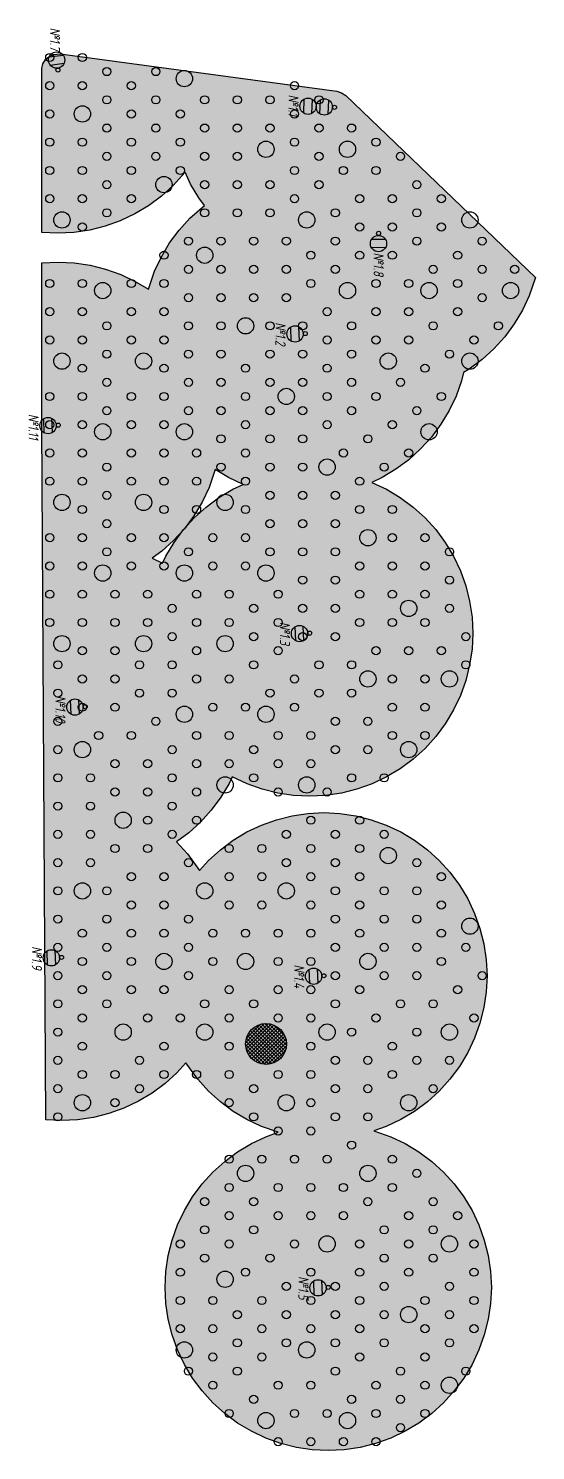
# Model space of a CAD drawing. Extents: x 17765 to 20362, y 13375 to 15893.
# Drawn here: x 17765.4 to 17827.6, y 15718.8 to 15893.1 of the extents above; entities that cross this region are included whole.
import ezdxf

# ---------------------------------------------------------------- set-up
doc = ezdxf.new("R2010")
doc.units = 0
for name, color, linetype in [('PLANTING_FLOWERBEDS', 6, 'Continuous'), ('PLANTING_LAWN', 82, 'Continuous'), ('PLANTING_SHRUBS', 94, 'Continuous'), ('PLANTING_TREES', 3, 'Continuous'), ('ЭН_ВЫНОСКИ_НОМЕРА_ОПОРЫ', 1, 'CONTINUOUS'), ('ЭН_СУЩ_ОПОРА__ЗАМ__СВЕТ__0', 5, 'CONTINUOUS'), ('ЭН_СУЩ_ОПОРА__ЗАМ__СВЕТ__Н', 5, 'CONTINUOUS'), ('ЭН_СУЩ_ОПОРА_К1_LED', 7, 'CONTINUOUS')]:
    doc.layers.add(name, color=color, linetype=linetype)
doc.styles.get("Standard").update_dxf_attribs({"font": 'isocpeui.ttf', "width": 0.8})

# ---------------------------------------------------------------- blocks, each defined once
blk = doc.blocks.new('*U607')
at = {"layer": 'ЭН_СУЩ_ОПОРА_К1_LED', "color": 18}
for points in [[(-1.71, -0.94), (-1.78, 0.79)], [(-0.71, -0.9), (-0.78, 0.84)]]:
    blk.add_lwpolyline(points, dxfattribs=at)
for centre, radius in [((-1.25, -0.05), 1), ((0, 0), 0.25)]:
    blk.add_circle(centre, radius, dxfattribs=at)
blk = doc.blocks.new('*U606')
at = {"layer": 'ЭН_СУЩ_ОПОРА__ЗАМ__СВЕТ__Н'}
for points in [[(-1.71, -0.94), (-1.78, 0.79)], [(-0.71, -0.9), (-0.78, 0.83)]]:
    blk.add_lwpolyline(points, dxfattribs=at)
for centre, radius in [((-1.24, -0.05), 1), ((0, 0), 0.25)]:
    blk.add_circle(centre, radius, dxfattribs=at)
blk = doc.blocks.new('*U613')
at = {"layer": 'ЭН_СУЩ_ОПОРА__ЗАМ__СВЕТ__Н'}
for points in [[(0.85, -1.76), (-0.88, -1.74)], [(0.86, -0.76), (-0.87, -0.74)]]:
    blk.add_lwpolyline(points, dxfattribs=at)
for centre, radius in [((0, 0), 0.25), ((-0.01, -1.25), 1)]:
    blk.add_circle(centre, radius, dxfattribs=at)
blk = doc.blocks.new('*U614')
at = {"layer": 'ЭН_СУЩ_ОПОРА__ЗАМ__СВЕТ__0'}
for points in [[(-3.78, -0.7), (-3.71, 1.03)], [(-2.78, -0.75), (-2.71, 0.98)], [(-1.79, -0.79), (-1.71, 0.94)], [(-0.79, -0.83), (-0.71, 0.9)]]:
    blk.add_lwpolyline(points, dxfattribs=at)
for centre, radius in [((-3.25, 0.14), 1), ((-1.25, 0.05), 1), ((0, 0), 0.25)]:
    blk.add_circle(centre, radius, dxfattribs=at)
blk = doc.blocks.new('*U615')
at = {"layer": 'ЭН_СУЩ_ОПОРА__ЗАМ__СВЕТ__Н'}
for points in [[(-1.09, 1.61), (0.63, 1.84)], [(-0.96, 0.62), (0.76, 0.85)]]:
    blk.add_lwpolyline(points, dxfattribs=at)
for centre, radius in [((-0.16, 1.23), 1), ((0, 0), 0.25)]:
    blk.add_circle(centre, radius, dxfattribs=at)

msp = doc.modelspace()

# ---------------------------------------------------------------- hatches: boundary and pattern name
at = {"layer": 'PLANTING_FLOWERBEDS'}
h = msp.add_hatch(dxfattribs=at)
h.set_pattern_fill('ANSI37', color=6, scale=0.1)
edge = h.paths.add_edge_path()
edge.add_arc((17794.531, 15768.606), 2.5, 0, 360)
at = {"layer": 'PLANTING_LAWN'}
h = msp.add_hatch(dxfattribs=at)
h.set_pattern_fill('GRASS', color=82, scale=0.05)
h.paths.add_polyline_path([(17816.3, 15724.61), (17814.84, 15723.29), (17813.27, 15722.12), (17811.58, 15721.11), (17809.81, 15720.27), (17807.96, 15719.61), (17806.06, 15719.14), (17804.11, 15718.85), (17802.15, 15718.75), (17800.19, 15718.85), (17798.25, 15719.14), (17796.35, 15719.61), (17794.5, 15720.27), (17792.73, 15721.11), (17791.04, 15722.12), (17789.47, 15723.29), (17788.01, 15724.61), (17786.69, 15726.06), (17785.52, 15727.64), (17784.52, 15729.32), (17783.68, 15731.1), (17783.02, 15732.95), (17782.54, 15734.85), (17782.25, 15736.79), (17782.15, 15738.75), (17782.25, 15740.71), (17782.54, 15742.65), (17783.02, 15744.56), (17783.68, 15746.41), (17784.52, 15748.18), (17785.52, 15749.86), (17786.69, 15751.44), (17788.01, 15752.89), (17789.47, 15754.21), (17791.04, 15755.38), (17792.73, 15756.39), (17794.5, 15757.23), (17796.03, 15757.78), (17793.97, 15758.49), (17792.19, 15759.33), (17790.51, 15760.34), (17788.93, 15761.51), (17787.48, 15762.83), (17786.16, 15764.28), (17784.72, 15766.31), (17783.61, 15765.08), (17782.15, 15763.76), (17780.58, 15762.59), (17778.89, 15761.58), (17777.12, 15760.74), (17775.27, 15760.08), (17773.37, 15759.6), (17771.42, 15759.31), (17769.46, 15759.22), (17767.55, 15759.31), (17767.06, 15844.47), (17767.04, 15864.37), (17769.06, 15864.48), (17771.02, 15864.38), (17772.96, 15864.09), (17774.87, 15863.62), (17776.72, 15862.96), (17778.49, 15862.12), (17780.11, 15861.15), (17780.86, 15863.37), (17781.7, 15865.14), (17782.71, 15866.83), (17783.88, 15868.4), (17785.2, 15869.86), (17786.98, 15871.42), (17786.3, 15872.34), (17785.29, 15874.02), (17784.6, 15875.49), (17783.16, 15873.88), (17781.71, 15872.56), (17780.13, 15871.39), (17778.45, 15870.38), (17776.67, 15869.54), (17774.82, 15868.88), (17772.92, 15868.41), (17770.98, 15868.12), (17769.02, 15868.02), (17767.04, 15868.12), (17767.03, 15888.22), (17767.18, 15888.8), (17767.49, 15889.31), (17767.94, 15889.71), (17768.49, 15889.95), (17769.29, 15890), (17803.2, 15885.43), (17803.8, 15885.25), (17804.31, 15884.9), (17827.57, 15862.6), (17826.8, 15860.35), (17825.97, 15858.57), (17824.96, 15856.89), (17823.79, 15855.31), (17822.47, 15853.86), (17821.01, 15852.54), (17819.44, 15851.37), (17818.74, 15850.96), (17818.48, 15849.91), (17817.82, 15848.06), (17816.98, 15846.29), (17815.97, 15844.6), (17814.8, 15843.03), (17813.48, 15841.57), (17812.03, 15840.25), (17810.45, 15839.08), (17808.77, 15838.08), (17807.5, 15837.47), (17809.3, 15836.62), (17810.99, 15835.61), (17812.56, 15834.44), (17814.02, 15833.13), (17815.34, 15831.67), (17816.5, 15830.1), (17817.51, 15828.41), (17818.35, 15826.64), (17819.01, 15824.79), (17819.49, 15822.89), (17819.78, 15820.94), (17819.88, 15818.98), (17819.78, 15817.02), (17819.49, 15815.08), (17819.01, 15813.18), (17818.35, 15811.33), (17817.51, 15809.56), (17816.5, 15807.87), (17815.34, 15806.3), (17814.02, 15804.84), (17812.56, 15803.52), (17810.99, 15802.35), (17809.3, 15801.35), (17807.53, 15800.51), (17805.68, 15799.85), (17803.78, 15799.37), (17801.84, 15799.08), (17799.88, 15798.98), (17797.91, 15799.08), (17795.97, 15799.37), (17794.07, 15799.85), (17792.22, 15800.51), (17790.4, 15801.38), (17790, 15800.53), (17788.99, 15798.85), (17787.82, 15797.27), (17786.5, 15795.82), (17785.05, 15794.5), (17783.56, 15793.4), (17784.92, 15791.91), (17786.36, 15789.88), (17787.48, 15791.11), (17788.93, 15792.43), (17790.51, 15793.6), (17792.19, 15794.61), (17793.97, 15795.45), (17795.81, 15796.11), (17797.72, 15796.58), (17799.66, 15796.87), (17801.62, 15796.97), (17803.58, 15796.87), (17805.52, 15796.58), (17807.42, 15796.11), (17809.27, 15795.45), (17811.05, 15794.61), (17812.73, 15793.6), (17814.31, 15792.43), (17815.76, 15791.11), (17817.08, 15789.66), (17818.25, 15788.08), (17819.26, 15786.4), (17820.1, 15784.62), (17820.76, 15782.77), (17821.23, 15780.87), (17821.52, 15778.93), (17821.62, 15776.97), (17821.52, 15775.01), (17821.23, 15773.07), (17820.76, 15771.16), (17820.1, 15769.31), (17819.26, 15767.54), (17818.25, 15765.86), (17817.08, 15764.28), (17815.76, 15762.83), (17814.31, 15761.51), (17812.73, 15760.34), (17811.05, 15759.33), (17809.27, 15758.49), (17807.75, 15757.94), (17809.81, 15757.23), (17811.58, 15756.39), (17813.27, 15755.38), (17814.84, 15754.21), (17816.3, 15752.89), (17817.61, 15751.44), (17818.78, 15749.86), (17819.79, 15748.18), (17820.63, 15746.41), (17821.29, 15744.56), (17821.77, 15742.65), (17822.06, 15740.71), (17822.15, 15738.75), (17822.06, 15736.79), (17821.77, 15734.85), (17821.29, 15732.95), (17820.63, 15731.1), (17819.79, 15729.32), (17818.78, 15727.64), (17817.61, 15726.06)])
h.paths.add_polyline_path([(17785.73, 15833.13), (17787.19, 15834.44), (17788.76, 15835.61), (17790.45, 15836.62), (17791.72, 15837.22), (17789.91, 15838.08), (17788.29, 15839.05), (17787.54, 15836.83), (17786.7, 15835.05), (17785.69, 15833.37), (17784.52, 15831.79), (17783.2, 15830.34), (17781.75, 15829.02), (17780.59, 15828.16), (17781.84, 15827.57), (17782.24, 15828.41), (17783.25, 15830.1), (17784.41, 15831.67)], flags=16)

# ---------------------------------------------------------------- linework, layer by layer
at = {"layer": 'PLANTING_FLOWERBEDS', "color": 6}
msp.add_circle((17794.531, 15768.606), 2.5, dxfattribs=at)
at = {"layer": 'PLANTING_LAWN', "color": 82}
for points in [[(17816.3, 15724.61), (17814.84, 15723.29), (17813.27, 15722.12), (17811.58, 15721.11), (17809.81, 15720.27), (17807.96, 15719.61), (17806.06, 15719.14), (17804.11, 15718.85), (17802.15, 15718.75), (17800.19, 15718.85), (17798.25, 15719.14), (17796.35, 15719.61), (17794.5, 15720.27), (17792.73, 15721.11), (17791.04, 15722.12), (17789.47, 15723.29), (17788.01, 15724.61), (17786.69, 15726.06), (17785.52, 15727.64), (17784.52, 15729.32), (17783.68, 15731.1), (17783.02, 15732.95), (17782.54, 15734.85), (17782.25, 15736.79), (17782.15, 15738.75), (17782.25, 15740.71), (17782.54, 15742.65), (17783.02, 15744.56), (17783.68, 15746.41), (17784.52, 15748.18), (17785.52, 15749.86), (17786.69, 15751.44), (17788.01, 15752.89), (17789.47, 15754.21), (17791.04, 15755.38), (17792.73, 15756.39), (17794.5, 15757.23), (17796.03, 15757.78), (17793.97, 15758.49), (17792.19, 15759.33), (17790.51, 15760.34), (17788.93, 15761.51), (17787.48, 15762.83), (17786.16, 15764.28), (17784.72, 15766.31), (17783.61, 15765.08), (17782.15, 15763.76), (17780.58, 15762.59), (17778.89, 15761.58), (17777.12, 15760.74), (17775.27, 15760.08), (17773.37, 15759.6), (17771.42, 15759.31), (17769.46, 15759.22), (17767.55, 15759.31), (17767.06, 15844.47), (17767.04, 15864.37), (17769.06, 15864.48), (17771.02, 15864.38), (17772.96, 15864.09), (17774.87, 15863.62), (17776.72, 15862.96), (17778.49, 15862.12), (17780.11, 15861.15), (17780.86, 15863.37), (17781.7, 15865.14), (17782.71, 15866.83), (17783.88, 15868.4), (17785.2, 15869.86), (17786.98, 15871.42), (17786.3, 15872.34), (17785.29, 15874.02), (17784.6, 15875.49), (17783.16, 15873.88), (17781.71, 15872.56), (17780.13, 15871.39), (17778.45, 15870.38), (17776.67, 15869.54), (17774.82, 15868.88), (17772.92, 15868.41), (17770.98, 15868.12), (17769.02, 15868.02), (17767.04, 15868.12), (17767.03, 15888.22), (17767.18, 15888.8), (17767.49, 15889.31), (17767.94, 15889.71), (17768.49, 15889.95), (17769.29, 15890), (17803.2, 15885.43), (17803.8, 15885.25), (17804.31, 15884.9), (17827.57, 15862.6), (17826.8, 15860.35), (17825.97, 15858.57), (17824.96, 15856.89), (17823.79, 15855.31), (17822.47, 15853.86), (17821.01, 15852.54), (17819.44, 15851.37), (17818.74, 15850.96), (17818.48, 15849.91), (17817.82, 15848.06), (17816.98, 15846.29), (17815.97, 15844.6), (17814.8, 15843.03), (17813.48, 15841.57), (17812.03, 15840.25), (17810.45, 15839.08), (17808.77, 15838.08), (17807.5, 15837.47), (17809.3, 15836.62), (17810.99, 15835.61), (17812.56, 15834.44), (17814.02, 15833.13), (17815.34, 15831.67), (17816.5, 15830.1), (17817.51, 15828.41), (17818.35, 15826.64), (17819.01, 15824.79), (17819.49, 15822.89), (17819.78, 15820.94), (17819.88, 15818.98), (17819.78, 15817.02), (17819.49, 15815.08), (17819.01, 15813.18), (17818.35, 15811.33), (17817.51, 15809.56), (17816.5, 15807.87), (17815.34, 15806.3), (17814.02, 15804.84), (17812.56, 15803.52), (17810.99, 15802.35), (17809.3, 15801.35), (17807.53, 15800.51), (17805.68, 15799.85), (17803.78, 15799.37), (17801.84, 15799.08), (17799.88, 15798.98), (17797.91, 15799.08), (17795.97, 15799.37), (17794.07, 15799.85), (17792.22, 15800.51), (17790.4, 15801.38), (17790, 15800.53), (17788.99, 15798.85), (17787.82, 15797.27), (17786.5, 15795.82), (17785.05, 15794.5), (17783.56, 15793.4), (17784.92, 15791.91), (17786.36, 15789.88), (17787.48, 15791.11), (17788.93, 15792.43), (17790.51, 15793.6), (17792.19, 15794.61), (17793.97, 15795.45), (17795.81, 15796.11), (17797.72, 15796.58), (17799.66, 15796.87), (17801.62, 15796.97), (17803.58, 15796.87), (17805.52, 15796.58), (17807.42, 15796.11), (17809.27, 15795.45), (17811.05, 15794.61), (17812.73, 15793.6), (17814.31, 15792.43), (17815.76, 15791.11), (17817.08, 15789.66), (17818.25, 15788.08), (17819.26, 15786.4), (17820.1, 15784.62), (17820.76, 15782.77), (17821.23, 15780.87), (17821.52, 15778.93), (17821.62, 15776.97), (17821.52, 15775.01), (17821.23, 15773.07), (17820.76, 15771.16), (17820.1, 15769.31), (17819.26, 15767.54), (17818.25, 15765.86), (17817.08, 15764.28), (17815.76, 15762.83), (17814.31, 15761.51), (17812.73, 15760.34), (17811.05, 15759.33), (17809.27, 15758.49), (17807.75, 15757.94), (17809.81, 15757.23), (17811.58, 15756.39), (17813.27, 15755.38), (17814.84, 15754.21), (17816.3, 15752.89), (17817.61, 15751.44), (17818.78, 15749.86), (17819.79, 15748.18), (17820.63, 15746.41), (17821.29, 15744.56), (17821.77, 15742.65), (17822.06, 15740.71), (17822.15, 15738.75), (17822.06, 15736.79), (17821.77, 15734.85), (17821.29, 15732.95), (17820.63, 15731.1), (17819.79, 15729.32), (17818.78, 15727.64), (17817.61, 15726.06)], [(17785.73, 15833.13), (17787.19, 15834.44), (17788.76, 15835.61), (17790.45, 15836.62), (17791.72, 15837.22), (17789.91, 15838.08), (17788.29, 15839.05), (17787.54, 15836.83), (17786.7, 15835.05), (17785.69, 15833.37), (17784.52, 15831.79), (17783.2, 15830.34), (17781.75, 15829.02), (17780.59, 15828.16), (17781.84, 15827.57), (17782.24, 15828.41), (17783.25, 15830.1), (17784.41, 15831.67)]]:
    msp.add_lwpolyline(points, close=True, dxfattribs=at)
at = {"layer": 'PLANTING_SHRUBS'}
for centre in [(17768.018, 15889.572), (17772.018, 15889.572), (17775.018, 15887.84), (17781.018, 15887.84), (17768.018, 15886.108), (17772.018, 15886.108), (17778.018, 15886.108), (17798.018, 15886.108), (17775.018, 15884.376), (17781.018, 15884.376), (17787.018, 15884.376), (17791.018, 15884.376), (17795.018, 15884.376), (17801.018, 15884.376), (17768.018, 15882.644), (17778.018, 15882.644), (17784.018, 15882.644), (17798.018, 15882.644), (17775.018, 15880.912), (17781.018, 15880.912), (17787.018, 15880.912), (17791.018, 15880.912), (17795.018, 15880.912), (17801.018, 15880.912), (17805.018, 15880.912), (17768.018, 15879.18), (17772.018, 15879.18), (17778.018, 15879.18), (17784.018, 15879.18), (17798.018, 15879.18), (17808.018, 15879.18), (17775.018, 15877.448), (17781.018, 15877.448), (17787.018, 15877.448), (17791.018, 15877.448), (17801.018, 15877.448), (17811.018, 15877.448), (17768.018, 15875.715), (17772.018, 15875.715), (17778.018, 15875.715), (17784.018, 15875.715), (17798.018, 15875.715), (17804.018, 15875.715), (17808.018, 15875.715), (17775.018, 15873.983), (17787.018, 15873.983), (17791.018, 15873.983), (17795.018, 15873.983), (17801.018, 15873.983), (17813.018, 15873.983), (17768.018, 15872.251), (17772.018, 15872.251), (17778.018, 15872.251), (17798.018, 15872.251), (17806.018, 15872.251), (17810.018, 15872.251), (17816.018, 15872.251), (17775.018, 15870.519), (17787.018, 15870.519), (17791.018, 15870.519), (17795.018, 15870.519), (17803.018, 15870.519), (17813.018, 15870.519), (17772.018, 15868.787), (17806.018, 15868.787), (17810.018, 15868.787), (17816.018, 15868.787), (17785.018, 15867.055), (17789.018, 15867.055), (17793.018, 15867.055), (17797.018, 15867.055), (17803.018, 15867.055), (17813.018, 15867.055), (17821.018, 15867.055), (17782.018, 15865.323), (17800.018, 15865.323), (17806.018, 15865.323), (17810.018, 15865.323), (17818.018, 15865.323), (17785.018, 15863.591), (17789.018, 15863.591), (17793.018, 15863.591), (17797.018, 15863.591), (17803.018, 15863.591), (17815.018, 15863.591), (17821.018, 15863.591), (17825.018, 15863.591), (17768.018, 15861.859), (17772.018, 15861.859), (17778.018, 15861.859), (17782.018, 15861.859), (17800.018, 15861.859), (17808.018, 15861.859), (17812.018, 15861.859), (17818.018, 15861.859), (17785.018, 15860.127), (17789.018, 15860.127), (17793.018, 15860.127), (17797.018, 15860.127), (17821.018, 15860.127), (17768.018, 15858.395), (17772.018, 15858.395), (17778.018, 15858.395), (17782.018, 15858.395), (17802.018, 15858.395), (17808.018, 15858.395), (17812.018, 15858.395), (17818.018, 15858.395), (17775.018, 15856.663), (17785.018, 15856.663), (17789.018, 15856.663), (17795.018, 15856.663), (17799.018, 15856.663), (17805.018, 15856.663), (17815.018, 15856.663), (17823.018, 15856.663), (17768.018, 15854.931), (17772.018, 15854.931), (17778.018, 15854.931), (17782.018, 15854.931), (17802.018, 15854.931), (17808.018, 15854.931), (17812.018, 15854.931), (17820.018, 15854.931), (17775.018, 15853.199), (17785.018, 15853.199), (17789.018, 15853.199), (17795.018, 15853.199), (17799.018, 15853.199), (17805.018, 15853.199), (17817.018, 15853.199), (17772.018, 15851.467), (17782.018, 15851.467), (17792.018, 15851.467), (17802.018, 15851.467), (17814.018, 15851.467), (17775.018, 15849.735), (17785.018, 15849.735), (17789.018, 15849.735), (17795.018, 15849.735), (17799.018, 15849.735), (17805.018, 15849.735), (17811.018, 15849.735), (17768.018, 15848.003), (17772.018, 15848.003), (17778.018, 15848.003), (17782.018, 15848.003), (17792.018, 15848.003), (17802.018, 15848.003), (17808.018, 15848.003), (17816.018, 15848.003), (17775.018, 15846.271), (17785.018, 15846.271), (17789.018, 15846.271), (17795.018, 15846.271), (17799.018, 15846.271), (17805.018, 15846.271), (17813.018, 15846.271), (17768.018, 15844.539), (17772.018, 15844.539), (17778.018, 15844.539), (17782.018, 15844.539), (17792.018, 15844.539), (17802.018, 15844.539), (17810.018, 15844.539), (17789.018, 15842.807), (17795.018, 15842.807), (17799.018, 15842.807), (17807.018, 15842.807), (17768.018, 15841.074), (17772.018, 15841.074), (17778.018, 15841.074), (17782.018, 15841.074), (17786.018, 15841.074), (17792.018, 15841.074), (17804.018, 15841.074), (17812.018, 15841.074), (17775.018, 15839.342), (17789.018, 15839.342), (17795.018, 15839.342), (17799.018, 15839.342), (17809.018, 15839.342), (17768.018, 15837.61), (17772.018, 15837.61), (17778.018, 15837.61), (17782.018, 15837.61), (17786.018, 15837.61), (17792.018, 15837.61), (17806.018, 15837.61), (17775.018, 15835.878), (17795.018, 15835.878), (17799.018, 15835.878), (17803.018, 15835.878), (17772.018, 15834.146), (17782.018, 15834.146), (17786.018, 15834.146), (17792.018, 15834.146), (17806.018, 15834.146), (17810.018, 15834.146), (17775.018, 15832.414), (17795.018, 15832.414), (17799.018, 15832.414), (17803.018, 15832.414), (17768.018, 15830.682), (17772.018, 15830.682), (17778.018, 15830.682), (17782.018, 15830.682), (17788.018, 15830.682), (17792.018, 15830.682), (17810.018, 15830.682), (17814.018, 15830.682), (17775.018, 15828.95), (17785.018, 15828.95), (17795.018, 15828.95), (17799.018, 15828.95), (17803.018, 15828.95), (17817.018, 15828.95), (17768.018, 15827.218), (17772.018, 15827.218), (17778.018, 15827.218), (17782.018, 15827.218), (17788.018, 15827.218), (17792.018, 15827.218), (17806.018, 15827.218), (17810.018, 15827.218), (17814.018, 15827.218), (17799.018, 15825.486), (17803.018, 15825.486), (17817.018, 15825.486), (17768.018, 15823.754), (17772.018, 15823.754), (17776.018, 15823.754), (17780.018, 15823.754), (17786.018, 15823.754), (17790.018, 15823.754), (17796.018, 15823.754), (17806.018, 15823.754), (17810.018, 15823.754), (17814.018, 15823.754), (17783.018, 15822.022), (17793.018, 15822.022), (17799.018, 15822.022), (17803.018, 15822.022), (17817.018, 15822.022), (17768.018, 15820.29), (17772.018, 15820.29), (17776.018, 15820.29), (17780.018, 15820.29), (17786.018, 15820.29), (17790.018, 15820.29), (17796.018, 15820.29), (17806.018, 15820.29), (17810.018, 15820.29), (17814.018, 15820.29), (17783.018, 15818.558), (17793.018, 15818.558), (17799.018, 15818.558), (17803.018, 15818.558), (17819.018, 15818.558), (17772.018, 15816.826), (17776.018, 15816.826), (17786.018, 15816.826), (17796.018, 15816.826), (17808.018, 15816.826), (17812.018, 15816.826), (17816.018, 15816.826), (17769.018, 15815.094), (17779.018, 15815.094), (17783.018, 15815.094), (17793.018, 15815.094), (17801.018, 15815.094), (17805.018, 15815.094), (17819.018, 15815.094), (17772.018, 15813.362), (17776.018, 15813.362), (17786.018, 15813.362), (17790.018, 15813.362), (17798.018, 15813.362), (17810.018, 15813.362), (17814.018, 15813.362), (17769.018, 15811.63), (17779.018, 15811.63), (17783.018, 15811.63), (17795.018, 15811.63), (17801.018, 15811.63), (17805.018, 15811.63), (17772.018, 15809.898), (17776.018, 15809.898), (17788.018, 15809.898), (17792.018, 15809.898), (17798.018, 15809.898), (17810.018, 15809.898), (17814.018, 15809.898), (17769.018, 15808.165), (17781.018, 15808.165), (17803.018, 15808.165), (17807.018, 15808.165), (17774.018, 15806.433), (17778.018, 15806.433), (17786.018, 15806.433), (17790.018, 15806.433), (17796.018, 15806.433), (17800.018, 15806.433), (17810.018, 15806.433), (17814.018, 15806.433), (17769.018, 15804.701), (17783.018, 15804.701), (17793.018, 15804.701), (17803.018, 15804.701), (17807.018, 15804.701), (17776.018, 15802.969), (17780.018, 15802.969), (17786.018, 15802.969), (17790.018, 15802.969), (17796.018, 15802.969), (17800.018, 15802.969), (17769.018, 15801.237), (17773.018, 15801.237), (17783.018, 15801.237), (17793.018, 15801.237), (17805.018, 15801.237), (17809.018, 15801.237), (17776.018, 15799.505), (17780.018, 15799.505), (17786.018, 15799.505), (17796.018, 15799.505), (17802.018, 15799.505), (17769.018, 15797.773), (17773.018, 15797.773), (17783.018, 15797.773), (17780.018, 15796.041), (17786.018, 15796.041), (17800.018, 15796.041), (17806.018, 15796.041), (17769.018, 15794.309), (17773.018, 15794.309), (17783.018, 15794.309), (17797.018, 15794.309), (17803.018, 15794.309), (17809.018, 15794.309), (17776.018, 15792.577), (17780.018, 15792.577), (17790.018, 15792.577), (17794.018, 15792.577), (17800.018, 15792.577), (17806.018, 15792.577), (17769.018, 15790.845), (17773.018, 15790.845), (17785.018, 15790.845), (17797.018, 15790.845), (17803.018, 15790.845), (17813.018, 15790.845), (17778.018, 15789.113), (17782.018, 15789.113), (17790.018, 15789.113), (17794.018, 15789.113), (17800.018, 15789.113), (17806.018, 15789.113), (17816.018, 15789.113), (17769.018, 15787.381), (17775.018, 15787.381), (17803.018, 15787.381), (17809.018, 15787.381), (17813.018, 15787.381), (17778.018, 15785.649), (17782.018, 15785.649), (17790.018, 15785.649), (17794.018, 15785.649), (17800.018, 15785.649), (17806.018, 15785.649), (17816.018, 15785.649), (17769.018, 15783.917), (17775.018, 15783.917), (17785.018, 15783.917), (17803.018, 15783.917), (17809.018, 15783.917), (17813.018, 15783.917), (17772.018, 15782.185), (17778.018, 15782.185), (17782.018, 15782.185), (17788.018, 15782.185), (17792.018, 15782.185), (17796.018, 15782.185), (17800.018, 15782.185), (17806.018, 15782.185), (17816.018, 15782.185), (17769.018, 15780.453), (17775.018, 15780.453), (17785.018, 15780.453), (17803.018, 15780.453), (17809.018, 15780.453), (17813.018, 15780.453), (17819.018, 15780.453), (17772.018, 15778.721), (17778.018, 15778.721), (17788.018, 15778.721), (17796.018, 15778.721), (17800.018, 15778.721), (17816.018, 15778.721), (17769.018, 15776.989), (17775.018, 15776.989), (17785.018, 15776.989), (17803.018, 15776.989), (17809.018, 15776.989), (17813.018, 15776.989), (17821.018, 15776.989), (17772.018, 15775.257), (17778.018, 15775.257), (17782.018, 15775.257), (17790.018, 15775.257), (17796.018, 15775.257), (17800.018, 15775.257), (17806.018, 15775.257), (17818.018, 15775.257), (17769.018, 15773.524), (17775.018, 15773.524), (17787.018, 15773.524), (17793.018, 15773.524), (17803.018, 15773.524), (17811.018, 15773.524), (17815.018, 15773.524), (17772.018, 15771.792), (17780.018, 15771.792), (17784.018, 15771.792), (17790.018, 15771.792), (17796.018, 15771.792), (17800.018, 15771.792), (17808.018, 15771.792), (17820.018, 15771.792), (17769.018, 15770.06), (17805.018, 15770.06), (17813.018, 15770.06), (17772.018, 15768.328), (17782.018, 15768.328), (17790.018, 15768.328), (17800.018, 15768.328), (17810.018, 15768.328), (17769.018, 15766.596), (17779.018, 15766.596), (17803.018, 15766.596), (17807.018, 15766.596), (17813.018, 15766.596), (17817.018, 15766.596), (17772.018, 15764.864), (17776.018, 15764.864), (17782.018, 15764.864), (17786.018, 15764.864), (17790.018, 15764.864), (17796.018, 15764.864), (17800.018, 15764.864), (17810.018, 15764.864), (17769.018, 15763.132), (17779.018, 15763.132), (17793.018, 15763.132), (17803.018, 15763.132), (17807.018, 15763.132), (17815.018, 15763.132), (17776.018, 15761.4), (17790.018, 15761.4), (17800.018, 15761.4), (17769.018, 15759.668), (17793.018, 15759.668), (17803.018, 15759.668), (17807.018, 15759.668), (17796.018, 15757.936), (17800.018, 15757.936), (17805.018, 15756.204), (17790.018, 15754.472), (17794.018, 15754.472), (17798.018, 15754.472), (17802.018, 15754.472), (17810.018, 15754.472), (17813.018, 15752.74), (17790.018, 15751.008), (17796.018, 15751.008), (17800.018, 15751.008), (17804.018, 15751.008), (17810.018, 15751.008), (17787.018, 15749.276), (17793.018, 15749.276), (17807.018, 15749.276), (17815.018, 15749.276), (17790.018, 15747.544), (17796.018, 15747.544), (17800.018, 15747.544), (17804.018, 15747.544), (17812.018, 15747.544), (17818.018, 15747.544), (17787.018, 15745.812), (17793.018, 15745.812), (17809.018, 15745.812), (17815.018, 15745.812), (17784.018, 15744.08), (17790.018, 15744.08), (17798.018, 15744.08), (17806.018, 15744.08), (17812.018, 15744.08), (17820.018, 15744.08), (17787.018, 15742.348), (17795.018, 15742.348), (17809.018, 15742.348), (17815.018, 15742.348), (17784.018, 15740.616), (17792.018, 15740.616), (17800.018, 15740.616), (17806.018, 15740.616), (17812.018, 15740.616), (17820.018, 15740.616), (17797.018, 15738.883), (17803.018, 15738.883), (17809.018, 15738.883), (17817.018, 15738.883), (17784.018, 15737.151), (17788.018, 15737.151), (17794.018, 15737.151), (17800.018, 15737.151), (17806.018, 15737.151), (17814.018, 15737.151), (17820.018, 15737.151), (17791.018, 15735.419), (17797.018, 15735.419), (17803.018, 15735.419), (17809.018, 15735.419), (17817.018, 15735.419), (17784.018, 15733.687), (17788.018, 15733.687), (17794.018, 15733.687), (17800.018, 15733.687), (17806.018, 15733.687), (17814.018, 15733.687), (17820.018, 15733.687), (17791.018, 15731.955), (17797.018, 15731.955), (17803.018, 15731.955), (17809.018, 15731.955), (17817.018, 15731.955), (17788.018, 15730.223), (17794.018, 15730.223), (17806.018, 15730.223), (17814.018, 15730.223), (17785.018, 15728.491), (17791.018, 15728.491), (17803.018, 15728.491), (17811.018, 15728.491), (17819.018, 15728.491), (17788.018, 15726.759), (17796.018, 15726.759), (17800.018, 15726.759), (17808.018, 15726.759), (17814.018, 15726.759), (17793.018, 15725.027), (17805.018, 15725.027), (17811.018, 15725.027), (17790.018, 15723.295), (17798.018, 15723.295), (17802.018, 15723.295), (17808.018, 15723.295), (17814.018, 15723.295), (17811.018, 15721.563), (17796.018, 15719.831), (17800.018, 15719.831), (17804.018, 15719.831), (17808.018, 15719.831)]:
    msp.add_circle(centre, 0.5, dxfattribs=at)
at = {"layer": 'PLANTING_TREES'}
for centre in [(17784.518, 15886.974), (17772.018, 15882.644), (17794.518, 15878.314), (17804.518, 15878.314), (17782.018, 15873.983), (17769.518, 15869.653), (17799.518, 15869.653), (17819.518, 15869.653), (17787.018, 15865.323), (17774.518, 15860.993), (17804.518, 15860.993), (17814.518, 15860.993), (17824.518, 15860.993), (17792.018, 15856.663), (17769.518, 15852.333), (17779.518, 15852.333), (17809.518, 15852.333), (17819.518, 15852.333), (17797.018, 15848.003), (17774.518, 15843.673), (17784.518, 15843.673), (17814.518, 15843.673), (17802.018, 15839.342), (17769.518, 15835.012), (17779.518, 15835.012), (17789.518, 15835.012), (17807.018, 15830.682), (17774.518, 15826.352), (17784.518, 15826.352), (17794.518, 15826.352), (17812.018, 15822.022), (17769.518, 15817.692), (17779.518, 15817.692), (17789.518, 15817.692), (17807.018, 15813.362), (17817.018, 15813.362), (17784.518, 15809.032), (17794.518, 15809.032), (17772.018, 15804.701), (17812.018, 15804.701), (17789.518, 15800.371), (17799.518, 15800.371), (17777.018, 15796.041), (17809.518, 15791.711), (17772.018, 15787.381), (17787.018, 15787.381), (17797.018, 15787.381), (17819.518, 15783.051), (17782.018, 15778.721), (17792.018, 15778.721), (17807.018, 15778.721), (17777.018, 15770.06), (17787.018, 15770.06), (17802.018, 15770.06), (17817.018, 15770.06), (17772.018, 15761.4), (17797.018, 15761.4), (17812.018, 15761.4), (17792.018, 15752.74), (17807.018, 15752.74), (17802.018, 15744.08), (17817.018, 15744.08), (17789.518, 15739.749), (17812.018, 15735.419), (17784.518, 15731.089), (17799.518, 15731.089), (17817.018, 15726.759), (17794.518, 15722.429), (17804.518, 15722.429)]:
    msp.add_circle(centre, 1, dxfattribs=at)

# ---------------------------------------------------------------- block references
at = {"layer": 'ЭН_СУЩ_ОПОРА__ЗАМ__СВЕТ__0'}
msp.add_blockref('*U614', (17802.929, 15883.452), dxfattribs=at)
at = {"layer": 'ЭН_СУЩ_ОПОРА__ЗАМ__СВЕТ__Н'}
for name, p in [('*U615', (17769.018, 15888.022)), ('*U613', (17808.327, 15868.002)), ('*U606', (17799.875, 15818.984)), ('*U606', (17769.464, 15779.218))]:
    msp.add_blockref(name, p, dxfattribs=at)
at = {"layer": 'ЭН_СУЩ_ОПОРА_К1_LED'}
for p in [(17799.342, 15855.714), (17769.062, 15844.479), (17772.359, 15809.96), (17801.619, 15776.968), (17802.154, 15738.752)]:
    msp.add_blockref('*U607', p, dxfattribs=at)

# ---------------------------------------------------------------- texts
at = {"layer": 'ЭН_ВЫНОСКИ_НОМЕРА_ОПОРЫ', "color": 1, "char_height": 1.25, "attachment_point": 1, "rotation": 269.88316}
for s, heights, insert in [('{\\C5;\\c16711680;№1.7}', [-1.266], (17769.291, 15893.237)), ('{\\C5;\\c16711680;№1.1}', [-1.25], (17798.53, 15885.022)), ('{\\C5;\\c16711680;№1.8}', [-1.25], (17808.971, 15865.651)), ('{\\C256;\\c0;№1.2}', [-1.25], (17796.941, 15857.094)), ('{\\C256;\\c0;№1.11}', [-1.25], (17766.661, 15845.859)), ('{\\C5;\\c16711680;№1.3}', [-1.25], (17797.48, 15820.36)), ('{\\C256;\\c0;№1.10}', [-1.25], (17769.958, 15811.34)), ('{\\C5;\\c16711680;№1.9}', [-1.25], (17767.069, 15780.594)), ('{\\C256;\\c0;№1.4}', [-1.25], (17799.218, 15778.348)), ('{\\C256;\\c0;№1.5}', [-1.25], (17799.753, 15740.132))]:
    msp.add_mtext_dynamic_manual_height_columns(s, width=2.90548, gutter_width=12.5, heights=heights, dxfattribs=dict(at, insert=insert))

doc.saveas('drawing.dxf')
